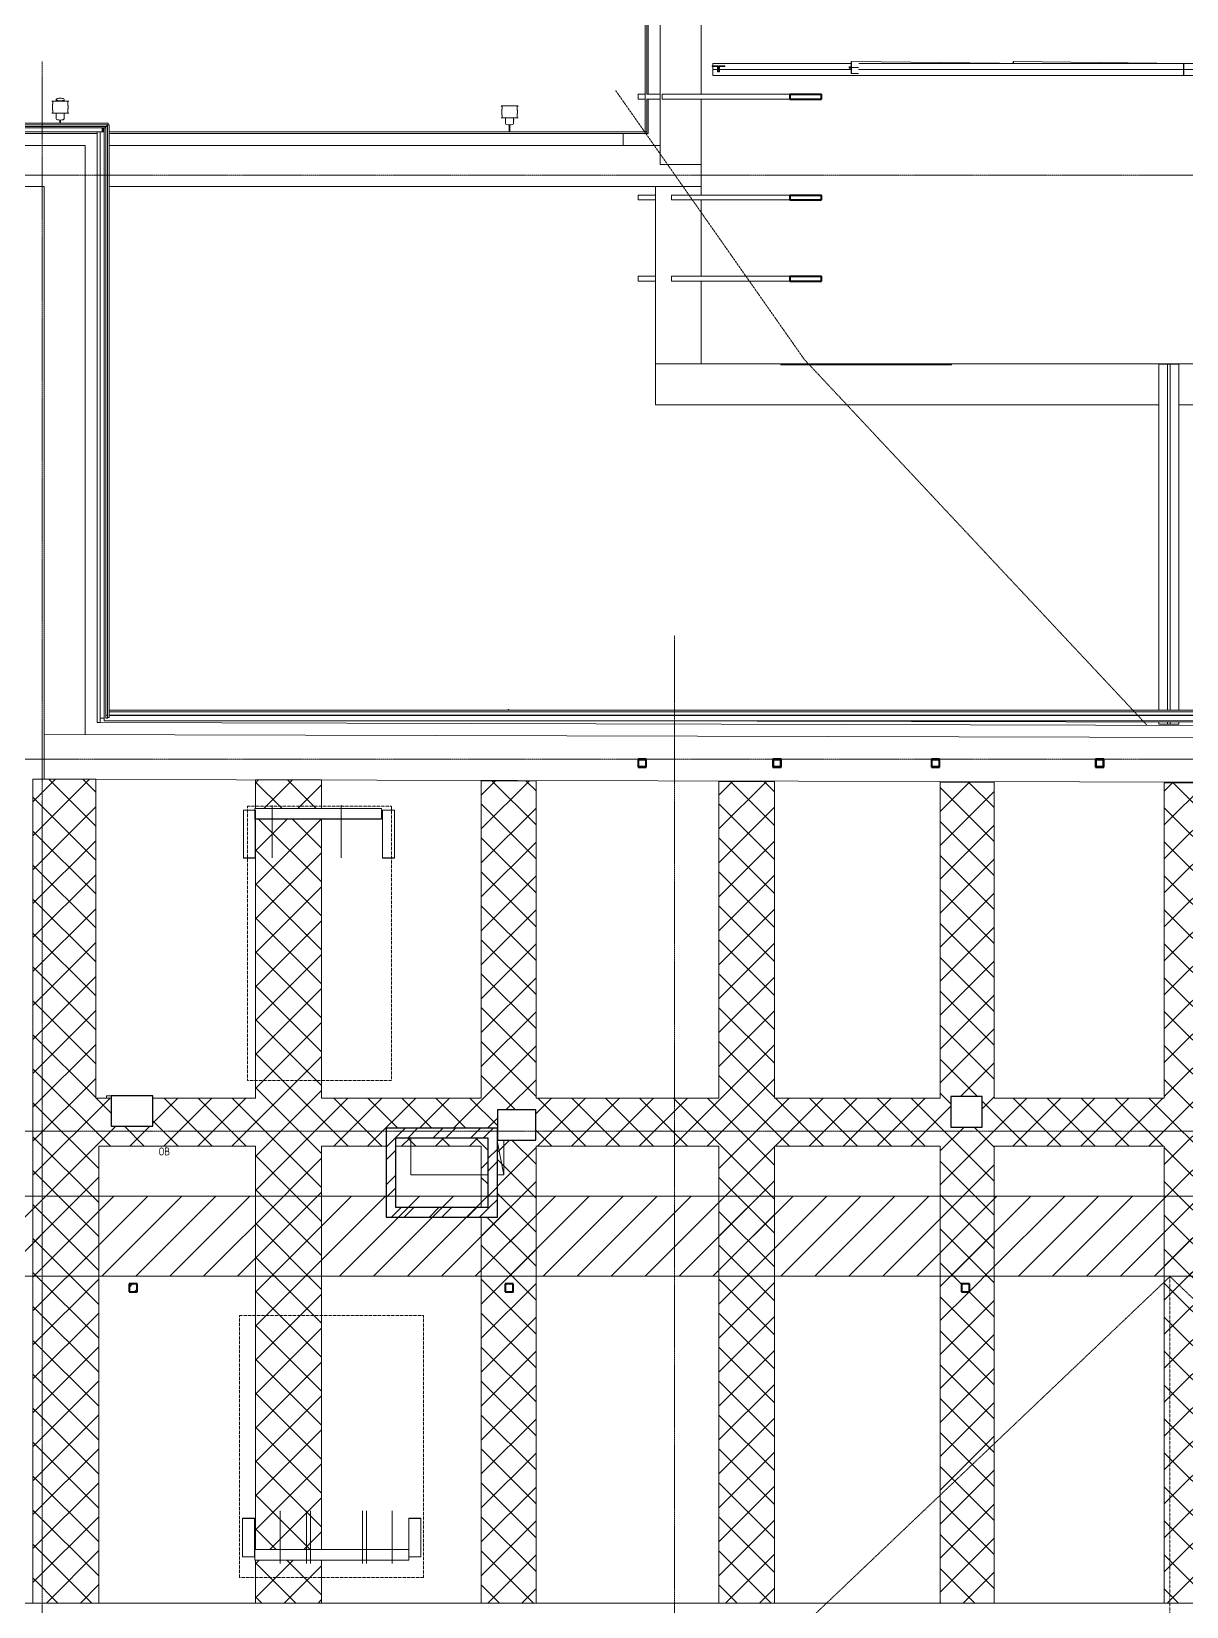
# Model space of a CAD drawing. Header units: millimetres. Extents: x -10178924 to 11692288, y -947381 to 58396.
# Drawn here: x 335334 to 349764, y -465109 to -445424 of the extents above; entities that cross this region are included whole.
import ezdxf

# ---------------------------------------------------------------- set-up
doc = ezdxf.new("R2010")
doc.units = ezdxf.units.MM
doc.linetypes.add('ADSK_Линия сетки', pattern=[25, 20, -2.5, 0, -2.5])
doc.linetypes.add('ADSK_Штриховая_ш3 п1_5', pattern=[4.5, 3, -1.5])
for name, color, linetype, lineweight in [('Аннотация', 7, 'Continuous', 18), ('Каркас', 7, 'Continuous', 18), ('Несущие колонны', 7, 'Continuous', 18), ('Обобщенные модели', 7, 'Continuous', 18), ('Ограждение', 7, 'Continuous', 9), ('Оси', 253, 'Continuous', 9), ('Панели витража', 7, 'Continuous', 9), ('Перекрытие', 7, 'Continuous', 18), ('Перекрытие штриховка', 7, 'Continuous', 18), ('Стены внутренние', 7, 'Continuous', 18), ('Стены наружные', 7, 'Continuous', 18), ('Стены несущие', 7, 'Continuous', 30), ('Стены отделка', 7, 'Continuous', 30), ('Узлы', 7, 'Continuous', 18)]:
    doc.layers.add(name, color=color, linetype=linetype, lineweight=lineweight)
doc.layers.add('Линии', color=7, linetype='Continuous', lineweight=9, true_color=0x00a600)
doc.styles.add('GOST Common_4', font='GOST_Common.ttf', dxfattribs={"width": 0.9, "height": 200})
pattern_1 = [(45, (0, 0), (-106.066, 106.066), [])]
pattern_2 = [(45, (0, 0), (-235.732, 235.732), []), (45, (157.15, 0), (-235.732, 235.732), [])]

# ---------------------------------------------------------------- blocks, each defined once
blk = doc.blocks.new('LL-Двойной уголок - 2L75X75X8-V1-План чердака')
at = {"layer": 'Каркас'}
for p, q in [((24414, 36995), (24412, 36995)), ((24412, 36995), (24412, 36928)), ((24412, 36920), (24414, 36920)), ((24414, 36920), (24412, 36920)), ((24412, 36912), (24412, 36845)), ((24412, 36845), (24414, 36845)), ((24414, 36920), (24414, 36995)), ((24414, 36995), (26210, 36995)), ((26210, 36920), (24414, 36920)), ((24414, 36845), (24414, 36920)), ((26210, 36920), (24414, 36920)), ((24414, 36845), (30092, 36845)), ((26220, 36995), (30092, 36995)), ((30092, 36920), (26222, 36920)), ((30092, 36920), (26222, 36920)), ((30092, 36995), (30092, 36920)), ((30092, 36920), (30092, 36845))]:
    blk.add_line(p, q, dxfattribs=at)
blk = doc.blocks.new('LL-Двойной уголок - 2L75X75X8-2259724-План чердака')
at = {"layer": 'Каркас'}
for p, q in [((18528, 40041), (18528, 40070)), ((18528, 40070), (20257, 40070)), ((18528, 39995), (18528, 40033)), ((18586, 39995), (18528, 39995)), ((18528, 39920), (18528, 39995)), ((18586, 39995), (18528, 39995)), ((18602, 39995), (18594, 39995)), ((18602, 39995), (18594, 39995)), ((20256, 39995), (18610, 39995)), ((20256, 39995), (18610, 39995)), ((24408, 39995), (20350, 39995)), ((24408, 39995), (20350, 39995)), ((20351, 40070), (24408, 40070)), ((24411, 40070), (24408, 40070)), ((24408, 40070), (24408, 39995)), ((24408, 39995), (24412, 39995)), ((24408, 39995), (24408, 39920)), ((24412, 39995), (24408, 39995)), ((24411, 40003), (24411, 40070)), ((24411, 39920), (24411, 39987)), ((18528, 39920), (24408, 39920)), ((24408, 39920), (24411, 39920))]:
    blk.add_line(p, q, dxfattribs=at)
blk = doc.blocks.new('LL-Двойной уголок - 2L75X75X8-2357592-План чердака')
at = {"layer": 'Каркас'}
for p, q in [((22279, 40095), (22278, 40070)), ((22283, 40094), (22279, 40095)), ((22283, 40070), (22283, 40094)), ((22283, 40094), (24435, 40070))]:
    blk.add_line(p, q, dxfattribs=at)
blk = doc.blocks.new('Двойной уголок _ГОСТ 8509-93_-Колонна - LL 75x8x8-V6-План чердака')
at = {"layer": 'Несущие колонны'}
for p, q in [((-79, 21.5), (-4, 21.5)), ((-79, 13.5), (-79, 21.5)), ((-12, 13.5), (-79, 13.5)), ((-12, -53.5), (-12, 13.5)), ((-4, 21.5), (-4, -53.5)), ((4, 21.5), (79, 21.5)), ((4, -53.5), (4, 21.5)), ((12, 13.5), (12, -53.5)), ((79, 13.5), (12, 13.5)), ((79, 21.5), (79, 13.5)), ((-4, -53.5), (-12, -53.5)), ((12, -53.5), (4, -53.5))]:
    blk.add_line(p, q, dxfattribs=at)
blk = doc.blocks.new('LL-Двойной уголок - 2L75X75X8-2357601-План чердака')
at = {"layer": 'Каркас'}
for p, q in [((20257, 40028), (20231, 40028)), ((20231, 40028), (20231, 40020)), ((20231, 40020), (20260, 40020)), ((20260, 40020), (20231, 40020)), ((20231, 40020), (20231, 40012)), ((20231, 40012), (20257, 40012)), ((20257, 40012), (20256, 39945)), ((20258, 40095), (20257, 40028)), ((20261, 40095), (20258, 40095)), ((20259, 39945), (20260, 40020)), ((20260, 40020), (20261, 40095)), ((20350, 40019), (20260, 40020)), ((20350, 40019), (20260, 40020)), ((20261, 40095), (22108, 40072)), ((20256, 39945), (20259, 39945)), ((20259, 39945), (20350, 39944))]:
    blk.add_line(p, q, dxfattribs=at)
blk = doc.blocks.new('Квадрат _ГОСТ 2591-88_-Колонна - кв_ 100-2679044-План чердака')
at = {"layer": 'Несущие колонны', "lineweight": 9}
h = blk.add_hatch(dxfattribs=at)
h.set_pattern_fill('FP_6', color=256, style=0, pattern_type=2)
h.set_pattern_definition([(45, (-11284.04, -6337.52), (-251.447, 251.447), []), (45, (-11284.04, -5956.52), (-251.447, 251.447), [])])
h.paths.add_polyline_path([(50, -50), (50, 50), (-50, 50), (-50, -50)])
at = {"layer": 'Несущие колонны', "lineweight": 40}
for p, q in [((50, 50), (-50, 50)), ((-50, 50), (-50, -50)), ((50, -50), (50, 50)), ((-50, -50), (50, -50))]:
    blk.add_line(p, q, dxfattribs=at)
blk = doc.blocks.new('Квадрат _ГОСТ 2591-88_-Колонна - кв_ 100-V12-План чердака')
at = {"layer": 'Несущие колонны', "lineweight": 9}
h = blk.add_hatch(dxfattribs=at)
h.set_pattern_fill('FP_7', color=256, style=0, pattern_type=2)
h.set_pattern_definition([(45, (-15984.04, -6337.52), (-251.447, 251.447), []), (45, (-15984.04, -5956.52), (-251.447, 251.447), [])])
h.paths.add_polyline_path([(50, -50), (50, 50), (-50, 50), (-50, -50)])
at = {"layer": 'Несущие колонны', "lineweight": 40}
for p, q in [((50, 50), (-50, 50)), ((-50, 50), (-50, -50)), ((50, -50), (50, 50)), ((-50, -50), (50, -50))]:
    blk.add_line(p, q, dxfattribs=at)
blk = doc.blocks.new('Квадрат _ГОСТ 2591-88_-Колонна - кв_ 100-V13-План чердака')
at = {"layer": 'Несущие колонны', "lineweight": 40}
for p, q in [((50, 50), (-50, 50)), ((-50, 50), (-50, -50)), ((50, -50), (50, 50)), ((-50, -50), (50, -50))]:
    blk.add_line(p, q, dxfattribs=at)
blk = doc.blocks.new('PNS_Решетка вентиляционная - Декоративная-5493234-План чердака')
at = {"layer": 'Панели витража'}
for p, q in [((-165, 460), (-165, -200)), ((165, 460), (165, -200))]:
    blk.add_line(p, q, dxfattribs=at)
blk = doc.blocks.new('PNS_Решетка вентиляционная - Декоративная-5493235-План чердака')
at = {"layer": 'Панели витража'}
for p, q in [((-160, 460), (-160, -200)), ((160, 460), (160, -200))]:
    blk.add_line(p, q, dxfattribs=at)
blk = doc.blocks.new('PNS_Решетка вентиляционная - Декоративная-2713091-План чердака')
at = {"layer": 'Панели витража'}
for p, q in [((-325, 460), (-325, -200)), ((325, 460), (325, -200))]:
    blk.add_line(p, q, dxfattribs=at)
blk = doc.blocks.new('PNS_Решетка вентиляционная - Декоративная-2713093-План чердака')
at = {"layer": 'Панели витража'}
for p, q in [((-430, 460), (-430, -200)), ((430, 460), (430, -200))]:
    blk.add_line(p, q, dxfattribs=at)
blk = doc.blocks.new('Водосток - Тип 1 _карниз больше 490мм_-V27-План чердака')
at = {"layer": 'Обобщенные модели'}
for p, q in [((120, 19), (120, 10)), ((130, 19), (120, 19)), ((130, 10), (130, 19))]:
    blk.add_line(p, q, dxfattribs=at)
blk = doc.blocks.new('Водосток - Тип 1 _карниз больше 490мм_-5137789-План чердака')
at = {"layer": 'Обобщенные модели'}
for p, q in [((19, 285), (125, 285)), ((75, 306), (75, 285)), ((75, 306), (75, 285)), ((125, 285), (231, 285)), ((175, 285), (175, 306)), ((175, 285), (175, 306)), ((125, 135), (19, 135)), ((75, 135), (75, 64)), ((75, 106), (75, 64)), ((120, 49), (120, 10)), ((231, 135), (125, 135)), ((130, 10), (130, 49)), ((175, 64), (175, 135)), ((175, 64), (175, 106))]:
    blk.add_line(p, q, dxfattribs=at)
at = {"layer": 'Обобщенные модели', "flags": 128}
for points in [[(75, 106), (75, 112), (75, 118), (75, 123), (75, 128), (75, 134), (75, 135)], [(175, 135), (175, 131), (175, 125), (175, 120), (175, 114), (175, 109), (175, 106)]]:
    blk.add_lwpolyline(points, dxfattribs=at)
at = {"layer": 'Обобщенные модели'}
for centre, start_param, end_param in [((125, 306), 4.712389, 7.853982), ((125, 306), 4.712389, 7.853982), ((125, 306), 1.570796, 4.712389), ((125, 306), 1.570796, 4.712389), ((125, 64), 0, 1.570796), ((125, 64), 0, 1.570796), ((125, 64), 1.570796, 3.141593), ((125, 64), 1.570796, 3.141593)]:
    blk.add_ellipse(centre, major_axis=(-50, 0), ratio=0.309017, start_param=start_param, end_param=end_param, dxfattribs=at)
for points in [[(19, 135), (21, 135), (25, 136), (29, 139), (31, 142), (32, 145), (32, 147), (32, 149), (32, 152), (32, 154), (32, 156), (32, 159), (32, 161), (31, 164), (31, 167), (31, 170), (30, 173), (30, 176), (29, 179), (29, 182), (29, 186), (28, 190), (28, 196), (27, 205), (27, 215), (28, 224), (28, 230), (29, 234), (29, 238), (29, 241), (30, 244), (30, 247), (31, 250), (31, 253), (31, 256), (32, 259), (32, 261), (32, 264), (32, 266), (32, 268), (32, 271), (32, 273), (32, 275), (31, 278), (29, 281), (25, 284), (21, 285), (19, 285)], [(231, 285), (229, 285), (225, 284), (221, 281), (219, 278), (218, 275), (218, 273), (218, 271), (218, 268), (218, 266), (218, 264), (218, 261), (218, 259), (219, 256), (219, 253), (219, 250), (220, 247), (220, 244), (221, 241), (221, 238), (221, 234), (222, 230), (222, 224), (223, 215), (223, 205), (222, 196), (222, 190), (221, 186), (221, 182), (221, 179), (220, 176), (220, 173), (219, 170), (219, 167), (219, 164), (218, 161), (218, 159), (218, 156), (218, 154), (218, 152), (218, 149), (218, 147), (218, 145), (219, 142), (221, 139), (225, 136), (229, 135), (231, 135)]]:
    blk.add_open_spline(points, degree=3, knots=[-1, -1, -1, -1, -0.941176, -0.882353, -0.852941, -0.823529, -0.808824, -0.794118, -0.779412, -0.764706, -0.75, -0.735294, -0.720588, -0.705882, -0.691176, -0.676471, -0.661765, -0.647059, -0.632353, -0.617647, -0.602941, -0.588235, -0.558824, -0.529412, -0.470588, -0.441176, -0.411765, -0.397059, -0.382353, -0.367647, -0.352941, -0.338235, -0.323529, -0.308824, -0.294118, -0.279412, -0.264706, -0.25, -0.235294, -0.220588, -0.205882, -0.191176, -0.176471, -0.147059, -0.117647, -0.058824, 0, 0, 0, 0], dxfattribs=at)
blk = doc.blocks.new('Ограждение - Ограждение-2966801-План чердака')
at = {"layer": 'Ограждение'}
for p, q in [((24101, 17882), (24209, 17882)), ((24101, 17882), (24101, 13558)), ((24209, 17882), (24226, 17882)), ((24209, 17882), (24209, 13558)), ((24226, 17882), (24243, 17882)), ((24243, 17882), (24351, 17882)), ((24243, 13558), (24243, 17882)), ((24351, 17882), (24351, 13558)), ((24101, 13407), (24101, 13382)), ((24209, 13407), (24209, 13382)), ((24243, 13382), (24243, 13407)), ((24351, 13406), (24351, 13382)), ((24209, 13382), (24101, 13382)), ((24226, 13382), (24209, 13382)), ((24243, 13382), (24226, 13382)), ((24351, 13382), (24243, 13382))]:
    blk.add_line(p, q, dxfattribs=at)
blk = doc.blocks.new('Водосток - Тип 1 _карниз больше 490мм_-5195895-План чердака')
at = {"layer": 'Обобщенные модели'}
for p, q in [((19, 335), (125, 335)), ((125, 335), (231, 335)), ((125, 185), (19, 185)), ((75, 185), (75, 114)), ((75, 156), (75, 114)), ((120, 99), (120, 10)), ((231, 185), (125, 185)), ((130, 10), (130, 99)), ((175, 114), (175, 185)), ((175, 114), (175, 156))]:
    blk.add_line(p, q, dxfattribs=at)
at = {"layer": 'Обобщенные модели', "flags": 128}
for points in [[(75, 185), (75, 184), (75, 181), (75, 178), (75, 175), (75, 173), (75, 171), (75, 168), (75, 167), (75, 165), (75, 164), (75, 162), (75, 161), (75, 161), (75, 160), (75, 160)], [(75, 156), (75, 162), (75, 168), (75, 173), (75, 178), (75, 184), (75, 185)], [(175, 160), (175, 160), (175, 161), (175, 162), (175, 163), (175, 164), (175, 166), (175, 168), (175, 170), (175, 172), (175, 174), (175, 177), (175, 180), (175, 183), (175, 185)], [(175, 185), (175, 181), (175, 175), (175, 170), (175, 164), (175, 159), (175, 156)]]:
    blk.add_lwpolyline(points, dxfattribs=at)
at = {"layer": 'Обобщенные модели'}
for start, end in [(165.3598, 194.6402), (345.3598, 14.6402)]:
    blk.add_arc((125, 160), 52, start, end, dxfattribs=at)
for start_param, end_param in [(0, 1.570796), (0, 1.570796), (1.570796, 3.141593), (1.570796, 3.141593)]:
    blk.add_ellipse((125, 114), major_axis=(-50, 0), ratio=0.309017, start_param=start_param, end_param=end_param, dxfattribs=at)
for points in [[(19, 185), (21, 185), (25, 186), (29, 189), (31, 192), (32, 195), (32, 197), (32, 199), (32, 202), (32, 204), (32, 206), (32, 209), (32, 211), (31, 214), (31, 217), (31, 220), (30, 223), (30, 226), (29, 229), (29, 232), (29, 236), (28, 240), (28, 246), (27, 255), (27, 265), (28, 274), (28, 280), (29, 284), (29, 288), (29, 291), (30, 294), (30, 297), (31, 300), (31, 303), (31, 306), (32, 309), (32, 311), (32, 314), (32, 316), (32, 318), (32, 321), (32, 323), (32, 325), (31, 328), (29, 331), (25, 334), (21, 335), (19, 335)], [(231, 335), (229, 335), (225, 334), (221, 331), (219, 328), (218, 325), (218, 323), (218, 321), (218, 318), (218, 316), (218, 314), (218, 311), (218, 309), (219, 306), (219, 303), (219, 300), (220, 297), (220, 294), (221, 291), (221, 288), (221, 284), (222, 280), (222, 274), (223, 265), (223, 255), (222, 246), (222, 240), (221, 236), (221, 232), (221, 229), (220, 226), (220, 223), (219, 220), (219, 217), (219, 214), (218, 211), (218, 209), (218, 206), (218, 204), (218, 202), (218, 199), (218, 197), (218, 195), (219, 192), (221, 189), (225, 186), (229, 185), (231, 185)]]:
    blk.add_open_spline(points, degree=3, knots=[-1, -1, -1, -1, -0.941176, -0.882353, -0.852941, -0.823529, -0.808824, -0.794118, -0.779412, -0.764706, -0.75, -0.735294, -0.720588, -0.705882, -0.691176, -0.676471, -0.661765, -0.647059, -0.632353, -0.617647, -0.602941, -0.588235, -0.558824, -0.529412, -0.470588, -0.441176, -0.411765, -0.397059, -0.382353, -0.367647, -0.352941, -0.338235, -0.323529, -0.308824, -0.294118, -0.279412, -0.264706, -0.25, -0.235294, -0.220588, -0.205882, -0.191176, -0.176471, -0.147059, -0.117647, -0.058824, 0, 0, 0, 0], dxfattribs=at)
blk = doc.blocks.new('Ограждение - Ограждение-2975933-План чердака')
at = {"layer": 'Ограждение'}
h = blk.add_hatch(dxfattribs=at)
h.set_pattern_fill('FP_3', color=256, style=0, pattern_type=2)
h.set_pattern_definition(pattern_1)
h.paths.add_polyline_path([(14400, 11707), (14550, 11707), (14550, 11712), (14402, 11712), (14402, 12061), (14400, 12061), (14400, 11712)])
for p, q in [((14400, 12309), (14402, 12309)), ((14400, 12061), (14400, 12309)), ((14402, 12309), (14550, 12309)), ((14402, 12309), (14402, 12061)), ((14550, 12309), (14550, 11712))]:
    blk.add_line(p, q, dxfattribs=at)
at = {"layer": 'Ограждение', "lineweight": 18}
for p, q in [((14400, 12061), (14400, 11707)), ((14402, 12061), (14400, 12061)), ((14402, 11712), (14402, 12061)), ((14400, 11707), (14550, 11707)), ((14550, 11712), (14402, 11712)), ((14550, 11707), (14550, 11712))]:
    blk.add_line(p, q, dxfattribs=at)
blk = doc.blocks.new('Ограждение - Ограждение-2976120-План чердака')
at = {"layer": 'Ограждение'}
h = blk.add_hatch(dxfattribs=at)
h.set_pattern_fill('FP_3', color=256, style=0, pattern_type=2)
h.set_pattern_definition(pattern_1)
h.paths.add_polyline_path([(12812, 11707), (12814, 11707), (12814, 12061), (12812, 12061), (12812, 11712), (12664, 11712), (12664, 11707)])
for p, q in [((12664, 12309), (12807, 12309)), ((12664, 11712), (12664, 12309)), ((12812, 12309), (12814, 12309)), ((12812, 12061), (12812, 12309)), ((12814, 12309), (12814, 12061))]:
    blk.add_line(p, q, dxfattribs=at)
at = {"layer": 'Ограждение', "lineweight": 18}
for p, q in [((12814, 12061), (12812, 12061)), ((12812, 12061), (12812, 11712)), ((12814, 11707), (12814, 12061)), ((12812, 11712), (12664, 11712)), ((12664, 11712), (12664, 11707)), ((12664, 11707), (12814, 11707))]:
    blk.add_line(p, q, dxfattribs=at)
blk = doc.blocks.new('Ограждение - Ограждение-2976172-План чердака')
at = {"layer": 'Ограждение'}
for p, q in [((12807, 12197), (12807, 12326)), ((12807, 12326), (14387, 12326)), ((14387, 12326), (14387, 12197)), ((12807, 12195), (12807, 12197)), ((12807, 12197), (12812, 12197)), ((12812, 12195), (12807, 12195)), ((12814, 12197), (14387, 12197)), ((14387, 12195), (12814, 12195)), ((14387, 12197), (14387, 12195))]:
    blk.add_line(p, q, dxfattribs=at)
blk = doc.blocks.new('Ограждение - Ограждение-2981118-План чердака')
at = {"layer": 'Ограждение'}
h = blk.add_hatch(dxfattribs=at)
h.set_pattern_fill('FP_3', color=256, style=0, pattern_type=2)
h.set_pattern_definition(pattern_1)
h.paths.add_polyline_path([(14729, 3106), (14731, 3106), (14731, 3454), (14879, 3454), (14879, 3459), (14729, 3459), (14729, 3454)])
at = {"layer": 'Ограждение', "lineweight": 18}
for p, q in [((14729, 3459), (14729, 3106)), ((14879, 3459), (14729, 3459)), ((14731, 3106), (14731, 3454)), ((14731, 3454), (14879, 3454)), ((14879, 3454), (14879, 3459)), ((14729, 3106), (14731, 3106))]:
    blk.add_line(p, q, dxfattribs=at)
at = {"layer": 'Ограждение'}
for p, q in [((14879, 3454), (14879, 2974)), ((14729, 2974), (14729, 3106)), ((14731, 2974), (14729, 2974)), ((14731, 3106), (14731, 2974)), ((14879, 2974), (14731, 2974))]:
    blk.add_line(p, q, dxfattribs=at)
blk = doc.blocks.new('Ограждение - Ограждение-2981119-План чердака')
at = {"layer": 'Ограждение'}
h = blk.add_hatch(dxfattribs=at)
h.set_pattern_fill('FP_3', color=256, style=0, pattern_type=2)
h.set_pattern_definition(pattern_1)
h.paths.add_polyline_path([(12802, 3106), (12804, 3106), (12804, 3459), (12654, 3459), (12654, 3454), (12802, 3454)])
at = {"layer": 'Ограждение', "lineweight": 18}
for p, q in [((12804, 3459), (12654, 3459)), ((12654, 3459), (12654, 3454)), ((12654, 3454), (12802, 3454)), ((12802, 3454), (12802, 3106)), ((12804, 3106), (12804, 3459)), ((12802, 3106), (12804, 3106))]:
    blk.add_line(p, q, dxfattribs=at)
at = {"layer": 'Ограждение'}
for p, q in [((12654, 2974), (12654, 3454)), ((12802, 2974), (12654, 2974)), ((12802, 2974), (12802, 3106)), ((12804, 2974), (12802, 2974)), ((12804, 3106), (12804, 2974))]:
    blk.add_line(p, q, dxfattribs=at)
blk = doc.blocks.new('Ограждение - Ограждение-2981117-План чердака')
at = {"layer": 'Ограждение'}
for p, q in [((12807, 3065), (12807, 3067)), ((12807, 3067), (14729, 3067)), ((12807, 2935), (12807, 3065)), ((14729, 3065), (12807, 3065)), ((14729, 2974), (14729, 2935)), ((14729, 2935), (12807, 2935))]:
    blk.add_line(p, q, dxfattribs=at)
blk = doc.blocks.new('GM_Отверстие прямоугольное _в плите_ - Отверстие-6379781-План чердака')
at = {"layer": 'Обобщенные модели'}
for p, q in [((-499, 275), (-580, 275)), ((-580, 275), (-580, -160)), ((-580, 275), (-499, -132)), ((580, 275), (-379, 275)), ((580, -190), (580, 275))]:
    blk.add_line(p, q, dxfattribs=at)
blk = doc.blocks.new('Ограждение - Ограждение-4663227-План чердака')
at = {"layer": 'Ограждение', "true_color": 0x373f43}
h = blk.add_hatch(color=149, dxfattribs=at)
h.paths.add_polyline_path([(10900, 20808), (10925, 20833), (10900, 20833)])
h.paths.add_polyline_path([(10935, 20843), (10945, 20853), (10935, 20853)])
h.paths.add_polyline_path([(10955, 20863), (10965, 20873), (10955, 20873)])
h = blk.add_hatch(color=149, dxfattribs=at)
h.paths.add_polyline_path([(10925, 20783), (10925, 20833), (10900, 20808), (10900, 20783)])
h.paths.add_polyline_path([(10945, 20833), (10945, 20853), (10935, 20843), (10935, 20833)])
h.paths.add_polyline_path([(10965, 20853), (10965, 20873), (10955, 20863), (10955, 20853)])
at = {"layer": 'Ограждение'}
for p, q in [((10955, 20863), (10965, 20873)), ((10900, 20808), (10925, 20833)), ((10935, 20843), (10945, 20853))]:
    blk.add_line(p, q, dxfattribs=at)
blk = doc.blocks.new('СПНК-Разрез пустотелой несущей конструкции-Колонна - HSS101_6X101_6X6_4-5960401-План чердака')
at = {"layer": 'Несущие колонны', "lineweight": 40}
for p, q in [((51, 51), (-51, 51)), ((-51, 51), (-51, -51)), ((-45.08, -45.08), (-45.08, 45.08)), ((-45.08, 45.08), (45.08, 45.08)), ((45.08, 45.08), (45.08, -45.08)), ((51, -51), (51, 51)), ((-51, -51), (51, -51)), ((45.08, -45.08), (-45.08, -45.08))]:
    blk.add_line(p, q, dxfattribs=at)
blk = doc.blocks.new('Чердак')
at = {"layer": 'Перекрытие штриховка', "lineweight": 9}
h = blk.add_hatch(dxfattribs=at)
h.set_pattern_fill('FP_2', color=256, style=0, pattern_type=2)
h.set_pattern_definition([(45, (0, 0), (-212.132, 212.132), []), (135, (0, 0), (-212.132, -212.132), [])])
h.paths.add_polyline_path([(43075, 1759), (48786, 1759), (48786, 2474), (42073, 2474), (42073, 3599), (48764, 3599), (48764, 4554), (44124, 4554), (44124, 4415), (41973, 4415), (41973, 5459), (48748, 5459), (48748, 6214), (41857, 6214), (41857, 5969), (41477, 5969), (41477, 7633), (40878, 7633), (40878, 2398), (41990, 2398), (41993, 1888), (41990, 1888), (41990, 1759), (41995, 1759)])
h.paths.add_polyline_path([(15885, 2398), (16319, 2398), (16319, 8108), (18604, 8108), (18604, 2398), (19299, 2398), (19299, 8108), (21369, 8108), (21369, 2398), (22044, 2398), (22044, 8108), (24169, 8108), (24169, 2398), (24879, 2398), (24879, 8108), (26984, 8108), (26984, 2398), (27669, 2398), (27669, 8108), (29661, 8108), (29661, 8333), (31241, 8333), (31241, 8108), (32639, 8108), (32639, 2398), (33274, 2398), (33274, 8108), (35419, 8108), (35419, 3067), (35575, 3067), (35575, 3459), (35725, 3459), (35725, 2974), (35575, 2974), (35575, 2935), (35419, 2935), (35419, 2398), (36209, 2398), (36209, 8108), (38073, 8108), (38073, 2398), (38734, 2398), (38734, 8108), (39870, 8108), (39870, 8333), (41477, 8333), (41477, 8969), (41539, 8969), (41539, 12724), (40874, 12724), (40874, 8708), (38734, 8708), (38734, 12119), (38069, 12119), (38069, 8708), (37683, 8708), (37683, 8333), (37293, 8333), (37293, 8708), (36209, 8708), (36209, 12631), (35419, 12631), (35419, 8708), (33274, 8708), (33274, 12631), (32639, 12631), (32639, 8708), (30429, 8708), (30429, 12631), (29729, 12631), (29729, 8708), (27669, 8708), (27669, 12640), (26984, 12641), (26984, 8708), (24879, 8708), (24879, 12650), (24169, 12650), (24169, 8708), (22044, 8708), (22044, 12658), (21369, 12658), (21369, 8708), (19299, 8708), (19299, 12665), (18604, 12665), (18604, 8708), (16319, 8708), (16319, 12675), (15634, 12675), (15634, 8708), (13639, 8708), (13639, 12195), (12814, 12195), (12814, 8708), (11532, 8708), (11532, 8357), (11012, 8357), (11012, 8708), (10819, 8708), (10819, 12694), (10034, 12694), (10034, 2398), (10857, 2398), (10857, 8108), (12814, 8108), (12814, 3067), (13639, 3067), (13639, 8108), (14446, 8108), (14446, 8333), (15836, 8333), (15836, 7222), (15634, 7222), (15634, 2398)])
h.paths.add_polyline_path([(13639, 2398), (13639, 2935), (12814, 2935), (12814, 2398)])
h.paths.add_polyline_path([(29729, 2398), (30429, 2398), (30429, 7641), (29729, 7641), (29729, 2418)])
h.paths.add_polyline_path([(45423, 4284), (45323, 4284), (45323, 4384), (45423, 4384)])
h.paths.add_polyline_path([(27274, 6288), (27274, 6388), (27374, 6388), (27374, 6288)])
h.paths.add_polyline_path([(21734, 6288), (21634, 6288), (21634, 6388), (21734, 6388)])
h.paths.add_polyline_path([(16034, 6288), (15934, 6288), (15934, 6388), (16034, 6388)])
h.paths.add_polyline_path([(41973, 6984), (48737, 6984), (48737, 7589), (41857, 7589), (41857, 6984), (41937, 6984)])
h.paths.add_polyline_path([(15634, 7342), (15716, 7342), (15716, 8213), (14566, 8213), (14566, 8108), (15634, 8108), (15634, 7483)])
h.paths.add_polyline_path([(45373, 7395), (45273, 7395), (45273, 7495), (45373, 7495)])
h.paths.add_polyline_path([(41417, 7753), (41417, 8213), (39990, 8213), (39990, 8108), (40878, 8108), (40878, 7753), (40977, 7753)])
h.paths.add_polyline_path([(30429, 7761), (30429, 8108), (31121, 8108), (31121, 8213), (29781, 8213), (29781, 7761), (29831, 7761)])
h.paths.add_polyline_path([(16318, 8183), (15836, 8183), (15836, 8563), (16318, 8563), (16318, 8185)])
h.paths.add_polyline_path([(33274, 8324), (33233, 8324), (33233, 8704), (33738, 8704), (33738, 8324), (33688, 8324)])
h.paths.add_polyline_path([(27609, 8341), (27134, 8341), (27134, 8721), (27609, 8720), (27609, 8347)])
h.paths.add_polyline_path([(21823, 8347), (21503, 8347), (21503, 8727), (21893, 8727), (21893, 8347)])
h.paths.add_polyline_path([(49240, 8769), (49410, 8769), (49410, 10964), (55070, 10964), (55070, 11674), (49410, 11674), (49410, 12339), (49286, 12339), (49284, 12135), (48660, 12141), (48660, 8769), (49064, 8769)])
h.paths.add_polyline_path([(12814, 12326), (13639, 12326), (13639, 12684), (12814, 12684), (12814, 12620)])
at = {"layer": 'Стены внутренние', "lineweight": 9}
h = blk.add_hatch(dxfattribs=at)
h.set_pattern_fill('FP_18', color=256, style=0, pattern_type=2)
h.set_pattern_definition(pattern_2)
h.paths.add_polyline_path([(14812, 8213), (15836, 8213), (15836, 8333), (14446, 8333), (14446, 8213), (14566, 8213)])
h = blk.add_hatch(dxfattribs=at)
h.set_pattern_fill('FP_18', color=256, style=0, pattern_type=2)
h.set_pattern_definition(pattern_2)
h.paths.add_polyline_path([(14488, 7342), (14566, 7342), (14566, 8213), (14446, 8213), (14446, 7342)])
h = blk.add_hatch(dxfattribs=at)
h.set_pattern_fill('FP_18', color=256, style=0, pattern_type=2)
h.set_pattern_definition(pattern_2)
h.paths.add_polyline_path([(15726, 7342), (15836, 7342), (15836, 8213), (15716, 8213), (15716, 7342)])
h = blk.add_hatch(dxfattribs=at)
h.set_pattern_fill('FP_18', color=256, style=0, pattern_type=2)
h.set_pattern_definition(pattern_2)
h.paths.add_polyline_path([(14812, 7222), (15836, 7222), (15836, 7342), (14446, 7342), (14446, 7222), (14744, 7222)])
at = {"layer": 'Стены наружные', "lineweight": 9}
h = blk.add_hatch(dxfattribs=at)
h.set_pattern_fill('FP_3', color=256, style=0, pattern_type=2)
h.set_pattern_definition(pattern_1)
h.paths.add_polyline_path([(21509, 17874), (21509, 17884), (19379, 17884), (19379, 17874), (20176, 17874)])
h.paths.add_polyline_path([(29090, 17874), (29090, 17884), (26935, 17884), (26935, 17874), (28759, 17874)])
at = {"layer": 'Узлы', "lineweight": 9}
h = blk.add_hatch(dxfattribs=at)
h.set_pattern_fill('FP_19', color=256, style=0, pattern_type=2)
h.set_pattern_definition([(45, (0, 0), (-212.132, 212.132), [])])
h.paths.add_polyline_path([(36209, 6483), (40373, 6483), (40373, 8969), (47132, 8969), (47132, 9892), (39373, 9892), (39373, 7690), (34918, 7690), (34918, 11390), (28219, 11390), (28219, 7483), (6759, 7483), (6759, 11822), (2656, 11822), (2656, 13945), (-1142, 13945), (-1142, 36475), (-2142, 36475), (-2142, 25843), (-5018, 25843), (-5018, 24843), (-2142, 24843), (-2142, 12945), (1656, 12945), (1656, 10719), (5759, 10719), (5759, 6483), (29219, 6483), (29219, 10390), (33918, 10390), (33918, 6483), (35984, 6483)])
at = {"layer": 'Каркас'}
for p, q in [((17595, 21194), (17595, 21254)), ((17682, 21254), (17595, 21254)), ((17595, 21194), (17682, 21194)), ((17872, 21254), (17698, 21254)), ((17698, 21194), (17872, 21194)), ((17897, 21254), (17897, 21194)), ((19490, 21254), (17897, 21254)), ((17897, 21194), (19490, 21194)), ((17595, 19934), (17595, 19994)), ((17812, 19994), (17595, 19994)), ((17595, 19934), (17812, 19934)), ((18011, 19994), (18011, 19934)), ((19490, 19994), (18011, 19994)), ((18011, 19934), (19490, 19934)), ((17595, 18919), (17595, 18979)), ((17812, 18979), (17595, 18979)), ((17595, 18919), (17812, 18919)), ((18011, 18979), (18011, 18919)), ((19490, 18979), (18011, 18979)), ((18011, 18919), (19490, 18919))]:
    blk.add_line(p, q, dxfattribs=at)
at = {"layer": 'Каркас', "lineweight": 40}
for p, q in [((19490, 21254), (19490, 21194)), ((19490, 21254), (19885, 21254)), ((19490, 21194), (19885, 21194)), ((19885, 21194), (19885, 21254)), ((19490, 19994), (19490, 19934)), ((19490, 19994), (19885, 19994)), ((19490, 19934), (19885, 19934)), ((19885, 19934), (19885, 19994)), ((19490, 18979), (19490, 18919)), ((19490, 18979), (19885, 18979)), ((19490, 18919), (19885, 18919)), ((19885, 18919), (19885, 18979))]:
    blk.add_line(p, q, dxfattribs=at)
at = {"layer": 'Линии', "color": 7, "linetype": 'ADSK_Штриховая_ш3 п1_5'}
for p, q in [((17315, 21300), (19669, 17943)), ((19669, 17943), (23954, 13367)), ((12714, 12358), (14514, 12358)), ((12714, 8929), (12714, 12358)), ((14514, 12358), (14514, 8929)), ((14514, 8929), (12714, 8929)), ((19458, 1929), (24240, 6478)), ((24240, 6478), (24240, 1978)), ((24240, 6478), (29023, 1929)), ((12614, 5991), (14914, 5991)), ((12614, 2716), (12614, 5991)), ((14914, 5991), (14914, 2716)), ((14914, 2716), (12614, 2716))]:
    blk.add_line(p, q, dxfattribs=at)
at = {"layer": 'Линии', "color": 7}
for p, q in [((28219, 7483), (6759, 7483)), ((5759, 6483), (29219, 6483))]:
    blk.add_line(p, q, dxfattribs=at)
at = {"layer": 'Оси', "linetype": 'ADSK_Линия сетки'}
for p, q in [((10150, -5023), (10150, 21664)), ((-10115, 20245), (56005, 20245)), ((18050, -4910), (18050, 14490)), ((-10115, 12945), (56005, 12945)), ((-10115, 8295), (56005, 8295))]:
    blk.add_line(p, q, dxfattribs=at)
at = {"layer": 'Перекрытие'}
for p, q in [((10819, 12694), (10034, 12694)), ((10034, 12694), (10034, 2398)), ((10819, 8708), (10819, 12694)), ((13639, 12684), (12814, 12684)), ((12814, 12684), (12814, 12326)), ((13639, 12326), (13639, 12684)), ((16319, 12675), (15634, 12675)), ((15634, 12675), (15634, 8708)), ((16319, 8708), (16319, 12675)), ((19299, 12665), (18604, 12665)), ((18604, 12665), (18604, 8708)), ((19299, 8708), (19299, 12665)), ((22044, 12658), (21369, 12658)), ((21369, 12658), (21369, 8708)), ((22044, 8708), (22044, 12658)), ((24879, 12650), (24169, 12650)), ((24169, 12650), (24169, 8708)), ((13639, 8708), (13639, 12195)), ((12814, 11707), (12814, 8708)), ((11012, 8708), (10819, 8708)), ((10953, 8708), (10953, 8737)), ((10953, 8737), (11012, 8737)), ((12814, 8708), (11532, 8708)), ((15634, 8708), (13639, 8708)), ((18604, 8708), (16319, 8708)), ((21369, 8708), (19299, 8708)), ((24169, 8708), (22044, 8708)), ((10857, 2398), (10857, 8108)), ((10857, 8108), (12814, 8108)), ((12814, 8108), (12814, 3067)), ((13639, 3067), (13639, 8108)), ((13639, 8108), (14446, 8108)), ((14566, 8108), (15634, 8108)), ((15634, 8108), (15634, 7342)), ((16319, 2398), (16319, 8108)), ((16319, 8108), (18604, 8108)), ((18604, 8108), (18604, 2398)), ((19299, 2398), (19299, 8108)), ((19299, 8108), (21369, 8108)), ((21369, 8108), (21369, 2398)), ((22044, 2398), (22044, 8108)), ((22044, 8108), (24169, 8108)), ((24169, 8108), (24169, 2398)), ((15634, 7222), (15634, 2398)), ((12814, 2935), (12814, 2398)), ((13639, 2398), (13639, 2935))]:
    blk.add_line(p, q, dxfattribs=at)
at = {"layer": 'Стены внутренние'}
for p, q in [((17872, 20378), (17872, 43198)), ((18382, 22689), (18382, 21254)), ((18382, 21194), (18382, 19994)), ((3359, 20613), (10685, 20613)), ((10685, 20613), (10685, 13252)), ((17410, 20613), (17864, 20613)), ((17872, 20378), (18382, 20378)), ((10175, 20103), (2679, 20103)), ((10175, 12694), (10175, 20103)), ((18382, 20103), (10985, 20103)), ((17812, 17374), (17812, 20103)), ((18382, 19934), (18382, 18979)), ((18382, 18919), (18382, 17884)), ((17812, 17884), (19379, 17884)), ((21509, 17884), (26935, 17884)), ((24101, 17374), (17812, 17374)), ((30745, 17374), (24351, 17374)), ((10175, 13254), (37944, 13180)), ((35419, 12627), (10819, 12692)), ((12814, 12684), (12814, 12687)), ((12914, 12686), (12914, 12684)), ((7423, 2398), (41990, 2398))]:
    blk.add_line(p, q, dxfattribs=at)
at = {"layer": 'Стены наружные'}
for p, q in [((17682, 20783), (17682, 43442)), ((17702, 22689), (17702, 21254)), ((17722, 22689), (17722, 21254)), ((17702, 21194), (17702, 20763)), ((17722, 21194), (17722, 20763)), ((3508, 20893), (10975, 20893)), ((10985, 20873), (3508, 20873)), ((10955, 20873), (10955, 20853)), ((10965, 13455), (10965, 20873)), ((10975, 20893), (10975, 20873)), ((10985, 20873), (10985, 13465)), ((3359, 20763), (10835, 20763)), ((10965, 20853), (3508, 20853)), ((10945, 20833), (3508, 20833)), ((3509, 20783), (10925, 20783)), ((10835, 20783), (10835, 13402)), ((10875, 20783), (10875, 13402)), ((10900, 20833), (10900, 20783)), ((10925, 13425), (10925, 20833)), ((10935, 20853), (10935, 20833)), ((10945, 13455), (10945, 20853)), ((10985, 20783), (17702, 20783)), ((10985, 20763), (17722, 20763)), ((17410, 20613), (17410, 20763)), ((10685, 20613), (10685, 20613)), ((10685, 13402), (10685, 20613)), ((17410, 20613), (10985, 20613)), ((17872, 20613), (17864, 20613)), ((10685, 13402), (10685, 13402)), ((10685, 13402), (10685, 13252)), ((10875, 13402), (10835, 13402)), ((10835, 13402), (37942, 13330)), ((10925, 13455), (10875, 13455)), ((37881, 13425), (10925, 13425)), ((10945, 13495), (10965, 13495)), ((10965, 13455), (10945, 13455)), ((10985, 13465), (10965, 13465)), ((10985, 13558), (37830, 13558)), ((37840, 13538), (10985, 13538)), ((10985, 13495), (37871, 13495)), ((37860, 13489), (10985, 13489)), ((37916, 13371), (17152, 13425))]:
    blk.add_line(p, q, dxfattribs=at)
at = {"layer": 'Стены несущие'}
for p, q in [((11532, 8737), (11012, 8737)), ((11012, 8737), (11012, 8357)), ((11532, 8357), (11532, 8737)), ((21893, 8727), (21503, 8727)), ((21503, 8727), (21503, 8347)), ((21893, 8347), (21893, 8727)), ((16318, 8563), (15836, 8563)), ((15836, 8563), (15836, 8183)), ((16318, 8183), (16318, 8563)), ((11012, 8357), (11532, 8357)), ((14446, 8333), (14446, 7222)), ((15836, 8333), (14446, 8333)), ((15836, 7222), (15836, 8333)), ((21503, 8347), (21893, 8347)), ((14566, 7342), (14566, 8213)), ((14566, 8213), (15716, 8213)), ((15716, 8213), (15716, 7342)), ((15836, 8183), (16318, 8183)), ((15716, 7342), (14566, 7342)), ((14446, 7222), (15836, 7222))]:
    blk.add_line(p, q, dxfattribs=at)
at = {"layer": 'Стены отделка', "lineweight": 9}
for p, q in [((19379, 17884), (21509, 17884)), ((19379, 17874), (19379, 17884)), ((21509, 17874), (19379, 17874)), ((21509, 17874), (21509, 17884))]:
    blk.add_line(p, q, dxfattribs=at)
at = {"layer": 'Каркас'}
for name, p in [('LL-Двойной уголок - 2L75X75X8-2357601-План чердака', (0, -18431)), ('LL-Двойной уголок - 2L75X75X8-2357592-План чердака', (0, -18431)), ('LL-Двойной уголок - 2L75X75X8-2259724-План чердака', (0, -18431)), ('LL-Двойной уголок - 2L75X75X8-V1-План чердака', (0, -15356))]:
    blk.add_blockref(name, p, dxfattribs=at)
at = {"layer": 'Несущие колонны'}
for name, p in [('Двойной уголок _ГОСТ 8509-93_-Колонна - LL 75x8x8-V6-План чердака', (18598, 21588)), ('СПНК-Разрез пустотелой несущей конструкции-Колонна - HSS101_6X101_6X6_4-5960401-План чердака', (17646, 12894)), ('СПНК-Разрез пустотелой несущей конструкции-Колонна - HSS101_6X101_6X6_4-5960401-План чердака', (19330, 12894)), ('СПНК-Разрез пустотелой несущей конструкции-Колонна - HSS101_6X101_6X6_4-5960401-План чердака', (21310, 12894)), ('СПНК-Разрез пустотелой несущей конструкции-Колонна - HSS101_6X101_6X6_4-5960401-План чердака', (23361, 12894)), ('Квадрат _ГОСТ 2591-88_-Колонна - кв_ 100-2679044-План чердака', (11284, 6338)), ('Квадрат _ГОСТ 2591-88_-Колонна - кв_ 100-V12-План чердака', (15984, 6338)), ('Квадрат _ГОСТ 2591-88_-Колонна - кв_ 100-V13-План чердака', (21684, 6338))]:
    blk.add_blockref(name, p, dxfattribs=at)
at = {"layer": 'Обобщенные модели'}
for name, p in [('Водосток - Тип 1 _карниз больше 490мм_-5137789-План чердака', (10250, 20883)), ('Водосток - Тип 1 _карниз больше 490мм_-5195895-План чердака', (15864, 20773)), ('Водосток - Тип 1 _карниз больше 490мм_-V27-План чердака', (15850, 13548))]:
    blk.add_blockref(name, p, dxfattribs=at)
at = {"layer": 'Обобщенные модели', "rotation": 180}
blk.add_blockref('GM_Отверстие прямоугольное _в плите_ - Отверстие-6379781-План чердака', (15337, 8023), dxfattribs=at)
at = {"layer": 'Ограждение'}
for name in ['Ограждение - Ограждение-4663227-План чердака', 'Ограждение - Ограждение-2966801-План чердака', 'Ограждение - Ограждение-2976120-План чердака', 'Ограждение - Ограждение-2976172-План чердака', 'Ограждение - Ограждение-2975933-План чердака', 'Ограждение - Ограждение-2981119-План чердака', 'Ограждение - Ограждение-2981118-План чердака', 'Ограждение - Ограждение-2981117-План чердака']:
    blk.add_blockref(name, (0, 0), dxfattribs=at)
at = {"layer": 'Панели витража', "rotation": 180}
blk.add_blockref('PNS_Решетка вентиляционная - Декоративная-2713093-План чердака', (13454, 12171), dxfattribs=at)
at = {"layer": 'Панели витража'}
for name, p in [('PNS_Решетка вентиляционная - Декоративная-5493234-План чердака', (13288, 3092)), ('PNS_Решетка вентиляционная - Декоративная-2713091-План чердака', (13828, 3092)), ('PNS_Решетка вентиляционная - Декоративная-5493235-План чердака', (14363, 3092))]:
    blk.add_blockref(name, p, dxfattribs=at)
at = {"layer": 'Аннотация', "color": 251, "lineweight": 9, "true_color": 0x4b4b4b, "insert": (11607, 8091), "char_height": 100, "width": 156.35, "attachment_point": 1, "line_spacing_factor": 1.022766, "style": 'GOST Common_4'}
blk.add_mtext('\\pxt3.6,7.2,10.8,14.4,18,21.6,25.2,28.8,32.4,36,39.6,43.2,46.8,50.4,54,57.6,61.2,64.8,68.4,72,75.6,79.2,82.8,86.4,90,93.6,97.2,100.8,104.4,108,111.6,115.2;{ОВ}', dxfattribs=at)

msp = doc.modelspace()

# ---------------------------------------------------------------- block references
msp.add_blockref('Чердак', (325318.3, -467463.2))

doc.saveas('drawing.dxf')
